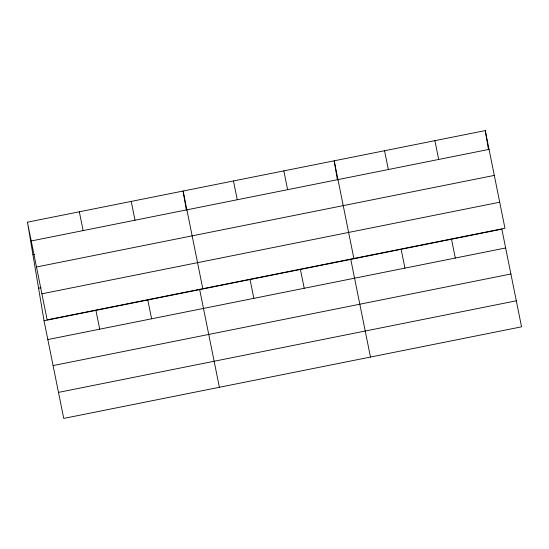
<?xml version="1.0" encoding="UTF-8"?>
<svg xmlns="http://www.w3.org/2000/svg" width="549" height="549" viewBox="0 0 549 549"><rect width="100%" height="100%" fill="white"/><g stroke="black" fill="none" stroke-linecap="round" stroke-linejoin="round"><path stroke-width="0.82" d="M27.45 222.173L485.268 130.587L504.956 228.233L47.139 319.827L27.45 222.173L44.044 320.767L63.732 418.413L521.55 326.827L501.861 229.173L44.044 320.767M31.238 240.97L489.056 149.376M32.926 254.709L34.601 254.379M36.488 266.992L494.306 175.399M38.567 288.232L41.079 287.731M41.896 293.804L499.714 202.21M47.832 339.563L505.65 247.97M53.075 365.586L510.899 273.992M58.482 392.391L516.3 300.804M434.911 140.661L438.699 159.45M451.498 239.247L455.293 258.044M384.547 150.735L388.335 169.524M401.141 249.321L404.929 268.118M353.879 258.462L334.19 160.809L337.415 179.997M350.777 259.403L370.472 357.049M283.826 170.883L287.621 189.679M300.42 269.477L304.208 288.266M233.469 180.957L237.257 199.754M250.063 279.551L253.851 298.34M202.801 288.685L183.105 191.031L186.337 210.219M199.699 289.625L219.387 387.278M131.225 201.414L135.013 220.211M147.811 300.008L151.606 318.797M79.337 211.797L83.125 230.587M95.924 310.384L99.719 329.18M485.268 130.587L488.5 149.774"/></g></svg>
